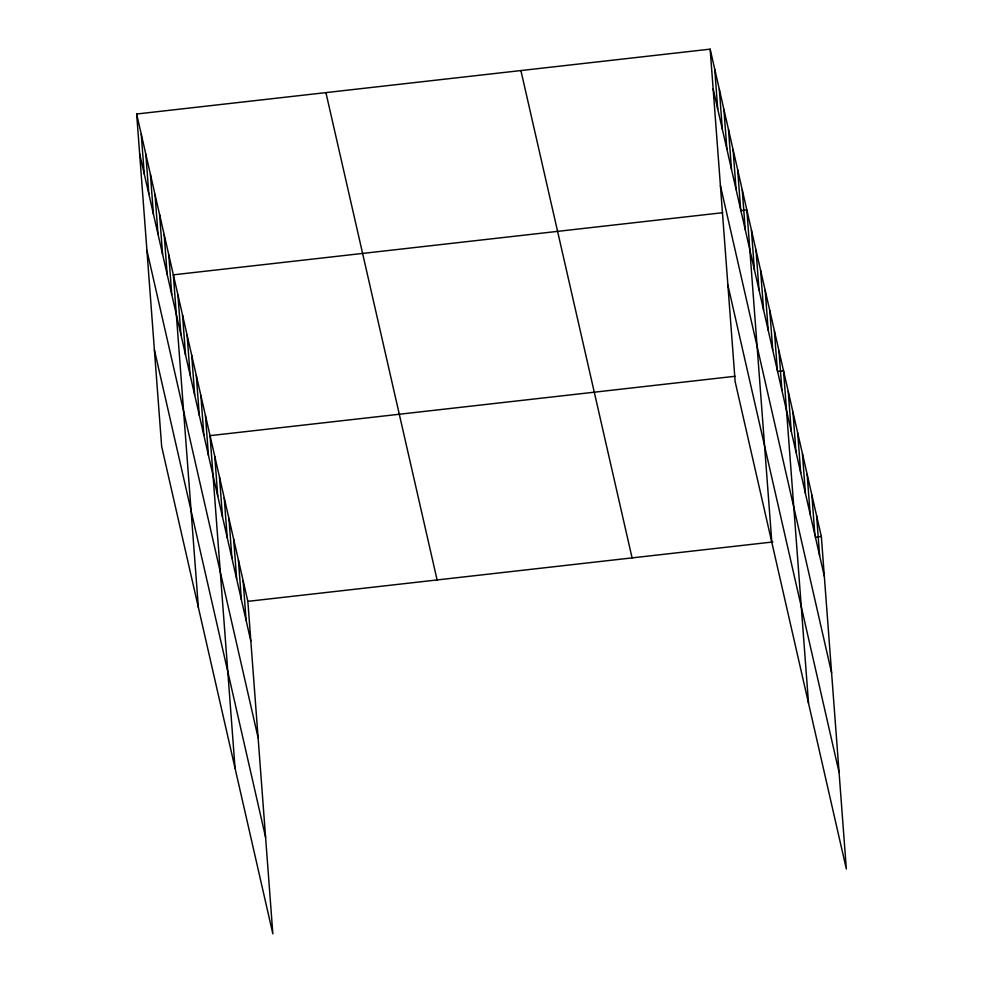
<?xml version="1.0" encoding="UTF-8"?>
<svg xmlns="http://www.w3.org/2000/svg" width="983" height="983" viewBox="0 0 983 983"><rect width="100%" height="100%" fill="white"/><g stroke="black" fill="none" stroke-linecap="round" stroke-linejoin="round"><path stroke-width="1.47" d="M136.662 114.016L247.851 601.35L272.844 933.85L161.667 446.515L136.662 114.016L710.156 49.15L821.333 536.485L846.338 868.984L735.149 381.65L710.156 49.15M722.616 212.709L173.352 274.835L198.357 607.334M740.789 210.657L746.847 209.969L771.839 542.469M735.087 376.268L210.043 435.653L235.048 768.153M777.479 371.476L783.537 370.788L808.53 703.287M247.851 601.35L772.884 541.965M815.276 537.173L821.333 536.485M713.142 88.937L824.332 576.271M720.404 185.529L831.593 672.864M727.887 285.058L839.077 772.392M520.904 70.555L632.081 557.889M325.914 92.611L437.103 579.945M139.66 153.803L250.837 641.137M146.922 250.395L258.099 737.729M154.405 349.923L265.582 837.258M816.615 515.768L819.601 555.555M811.884 495.063L814.87 534.85M807.154 474.347L810.152 514.134M802.435 453.63L805.421 493.429M797.705 432.925L800.703 472.712M792.986 412.209L795.972 451.996M788.255 391.504L791.254 431.291M778.941 350.685L781.94 390.472M774.358 330.583L777.356 370.37M769.775 310.481L772.761 350.267M765.192 290.378L768.178 330.165M760.596 270.276L763.594 310.063M756.013 250.173L759.011 289.96M751.43 230.071L754.416 269.858M742.251 189.866L745.249 229.653M737.668 169.764L740.666 209.551M733.085 149.662L736.07 189.449M728.501 129.559L731.487 169.346M723.906 109.457L726.904 149.244M719.323 89.355L722.321 129.142M714.739 69.252L717.725 109.039M243.12 580.634L246.119 620.42M238.402 559.929L241.388 599.716M233.671 539.212L236.67 578.999M228.953 518.496L231.939 558.283M224.222 497.791L227.208 537.578M219.492 477.074L222.49 516.861M214.773 456.37L217.759 496.157M205.459 415.551L208.445 455.338M200.876 395.449L203.862 435.236M196.293 375.346L199.279 415.133M191.697 355.244L194.695 395.031M187.114 335.142L190.1 374.928M182.531 315.039L185.517 354.826M177.935 294.937L180.933 334.724M168.769 254.732L171.755 294.519M164.186 234.63L167.171 274.417M159.59 214.527L162.588 254.314M155.007 194.425L158.005 234.212M150.424 174.323L153.409 214.11M145.84 154.22L148.826 194.007M141.245 134.118L144.243 173.905"/></g></svg>
